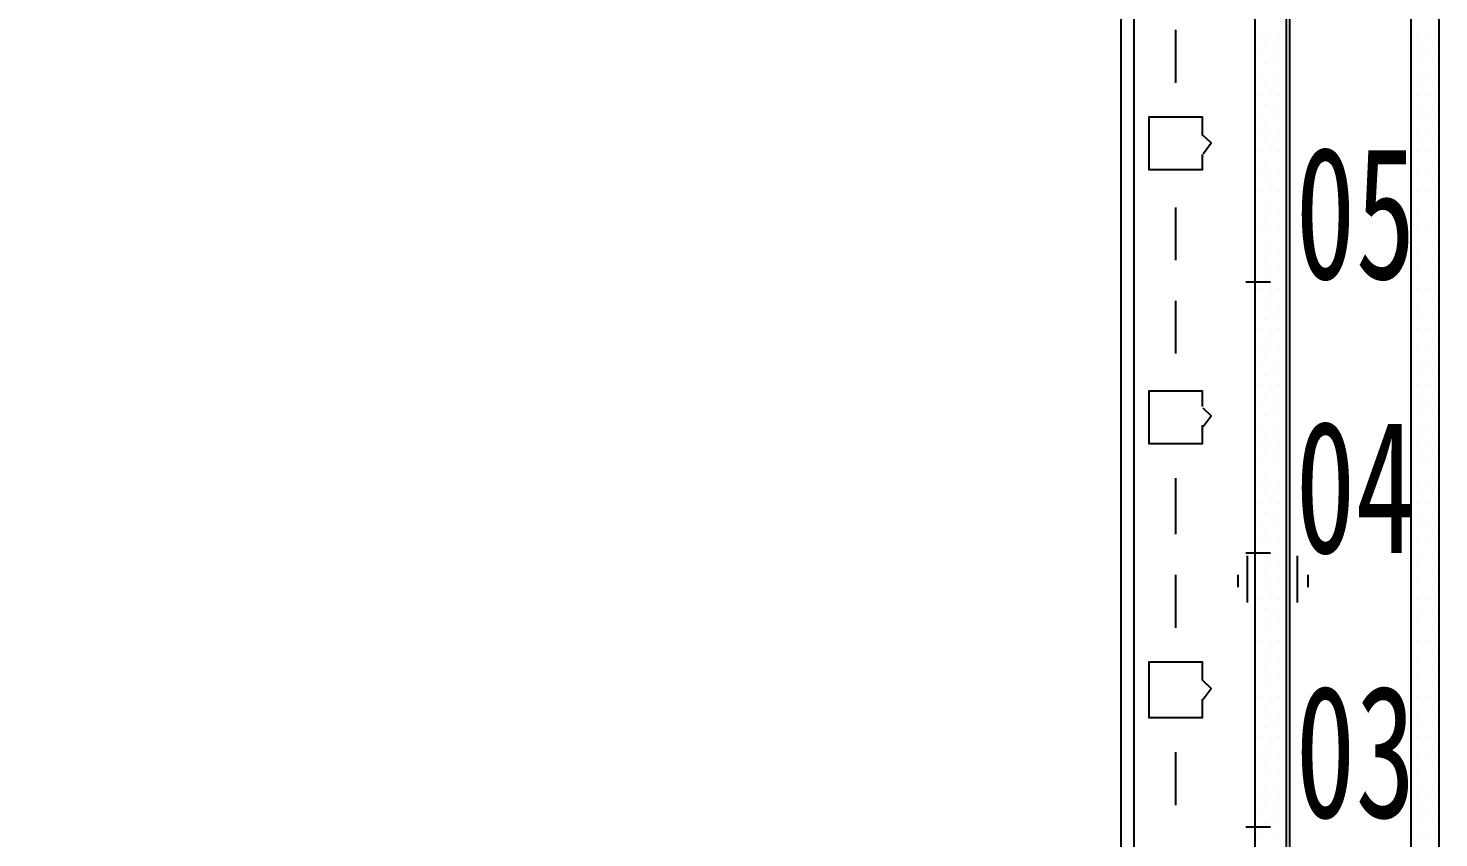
# Model space of a CAD drawing. Header units: metres. Extents: x 17 to 1264, y 17 to 859.
# Drawn here: x 485.7 to 550.9, y 121.5 to 158.9 of the extents above; entities that cross this region are included whole.
import ezdxf

# ---------------------------------------------------------------- set-up
doc = ezdxf.new("R2010")
doc.units = ezdxf.units.M
for name, color, linetype in [('LINES', 7, 'Continuous'), ('POLYLINES', 4, 'Continuous'), ('RECTS', 7, 'Continuous'), ('TEXTS', 3, 'Continuous')]:
    doc.layers.add(name, color=color, linetype=linetype)

msp = doc.modelspace()

# ---------------------------------------------------------------- linework, layer by layer
at = {"layer": 'LINES'}
for p, q in [((536.25, 96.77), (536.25, 692.06)), ((538.77, 158.83), (538.77, 156.38)), ((542.73, 158.54), (542.73, 158.54)), ((543.16, 158.54), (543.16, 158.54)), ((543.59, 158.54), (543.59, 158.54)), ((549.93, 158.54), (549.93, 158.54)), ((550.36, 158.54), (550.36, 158.54)), ((550.79, 158.54), (550.79, 158.54)), ((542.87, 158.11), (542.87, 158.11)), ((543.45, 158.11), (543.45, 158.11)), ((543.88, 158.11), (543.88, 158.11)), ((549.64, 158.11), (549.64, 158.11)), ((550.07, 158.11), (550.07, 158.11)), ((550.65, 158.11), (550.65, 158.11)), ((542.73, 157.68), (542.73, 157.68)), ((542.87, 157.25), (542.87, 157.25)), ((543.16, 157.68), (543.16, 157.68)), ((543.45, 157.25), (543.45, 157.25)), ((543.59, 157.68), (543.59, 157.68)), ((543.88, 157.25), (543.88, 157.25)), ((549.64, 157.25), (549.64, 157.25)), ((549.93, 157.68), (549.93, 157.68)), ((550.07, 157.25), (550.07, 157.25)), ((550.36, 157.68), (550.36, 157.68)), ((550.65, 157.25), (550.65, 157.25)), ((550.79, 157.68), (550.79, 157.68)), ((542.73, 156.82), (542.73, 156.82)), ((543.16, 156.82), (543.16, 156.82)), ((543.59, 156.82), (543.59, 156.82)), ((549.93, 156.82), (549.93, 156.82)), ((550.36, 156.82), (550.36, 156.82)), ((550.79, 156.82), (550.79, 156.82)), ((542.87, 156.24), (542.87, 156.24)), ((543.45, 156.24), (543.45, 156.24)), ((543.88, 156.24), (543.88, 156.24)), ((549.64, 156.24), (549.64, 156.24)), ((550.07, 156.24), (550.07, 156.24)), ((550.65, 156.24), (550.65, 156.24)), ((542.73, 155.81), (542.73, 155.81)), ((542.87, 155.38), (542.87, 155.38)), ((543.16, 155.81), (543.16, 155.81)), ((543.45, 155.38), (543.45, 155.38)), ((543.59, 155.81), (543.59, 155.81)), ((543.88, 155.38), (543.88, 155.38)), ((549.64, 155.38), (549.64, 155.38)), ((549.93, 155.81), (549.93, 155.81)), ((550.07, 155.38), (550.07, 155.38)), ((550.36, 155.81), (550.36, 155.81)), ((550.65, 155.38), (550.65, 155.38)), ((550.79, 155.81), (550.79, 155.81)), ((542.73, 154.94), (542.73, 154.94)), ((543.16, 154.94), (543.16, 154.94)), ((543.59, 154.94), (543.59, 154.94)), ((549.93, 154.94), (549.93, 154.94)), ((550.36, 154.94), (550.36, 154.94)), ((550.79, 154.94), (550.79, 154.94)), ((542.73, 154.08), (542.73, 154.08)), ((542.87, 154.51), (542.87, 154.51)), ((543.16, 154.08), (543.16, 154.08)), ((543.45, 154.51), (543.45, 154.51)), ((543.59, 154.08), (543.59, 154.08)), ((543.88, 154.51), (543.88, 154.51)), ((549.64, 154.51), (549.64, 154.51)), ((549.93, 154.08), (549.93, 154.08)), ((550.07, 154.51), (550.07, 154.51)), ((550.36, 154.08), (550.36, 154.08)), ((550.65, 154.51), (550.65, 154.51)), ((550.79, 154.08), (550.79, 154.08)), ((542.87, 153.65), (542.87, 153.65)), ((543.45, 153.65), (543.45, 153.65)), ((543.88, 153.65), (543.88, 153.65)), ((549.64, 153.65), (549.64, 153.65)), ((550.07, 153.65), (550.07, 153.65)), ((550.65, 153.65), (550.65, 153.65)), ((542.73, 153.22), (542.73, 153.22)), ((543.16, 153.22), (543.16, 153.22)), ((543.59, 153.22), (543.59, 153.22)), ((549.93, 153.22), (549.93, 153.22)), ((550.36, 153.22), (550.36, 153.22)), ((550.79, 153.22), (550.79, 153.22)), ((542.73, 152.21), (542.73, 152.21)), ((542.87, 152.64), (542.87, 152.64)), ((543.16, 152.21), (543.16, 152.21)), ((543.45, 152.64), (543.45, 152.64)), ((543.59, 152.21), (543.59, 152.21)), ((543.88, 152.64), (543.88, 152.64)), ((549.64, 152.64), (549.64, 152.64)), ((549.93, 152.21), (549.93, 152.21)), ((550.07, 152.64), (550.07, 152.64)), ((550.36, 152.21), (550.36, 152.21)), ((550.65, 152.64), (550.65, 152.64)), ((550.79, 152.21), (550.79, 152.21)), ((542.87, 151.78), (542.87, 151.78)), ((543.45, 151.78), (543.45, 151.78)), ((543.88, 151.78), (543.88, 151.78)), ((549.64, 151.78), (549.64, 151.78)), ((550.07, 151.78), (550.07, 151.78)), ((550.65, 151.78), (550.65, 151.78)), ((542.73, 151.34), (542.73, 151.34)), ((542.87, 150.91), (542.87, 150.91)), ((543.16, 151.34), (543.16, 151.34)), ((543.45, 150.91), (543.45, 150.91)), ((543.59, 151.34), (543.59, 151.34)), ((543.88, 150.91), (543.88, 150.91)), ((549.64, 150.91), (549.64, 150.91)), ((549.93, 151.34), (549.93, 151.34)), ((550.07, 150.91), (550.07, 150.91)), ((550.36, 151.34), (550.36, 151.34)), ((550.65, 150.91), (550.65, 150.91)), ((550.79, 151.34), (550.79, 151.34)), ((538.77, 150.62), (538.77, 148.18)), ((542.73, 150.48), (542.73, 150.48)), ((542.87, 150.05), (542.87, 150.05)), ((543.16, 150.48), (543.16, 150.48)), ((543.45, 150.05), (543.45, 150.05)), ((543.59, 150.48), (543.59, 150.48)), ((543.88, 150.05), (543.88, 150.05)), ((549.64, 150.05), (549.64, 150.05)), ((549.93, 150.48), (549.93, 150.48)), ((550.07, 150.05), (550.07, 150.05)), ((550.36, 150.48), (550.36, 150.48)), ((550.65, 150.05), (550.65, 150.05)), ((550.79, 150.48), (550.79, 150.48)), ((542.73, 149.62), (542.73, 149.62)), ((543.16, 149.62), (543.16, 149.62)), ((543.59, 149.62), (543.59, 149.62)), ((549.93, 149.62), (549.93, 149.62)), ((550.36, 149.62), (550.36, 149.62)), ((550.79, 149.62), (550.79, 149.62)), ((542.87, 149.04), (542.87, 149.04)), ((543.45, 149.04), (543.45, 149.04)), ((543.88, 149.04), (543.88, 149.04)), ((549.64, 149.04), (549.64, 149.04)), ((550.07, 149.04), (550.07, 149.04)), ((550.65, 149.04), (550.65, 149.04)), ((542.73, 148.61), (542.73, 148.61)), ((542.87, 148.18), (542.87, 148.18)), ((543.16, 148.61), (543.16, 148.61)), ((543.45, 148.18), (543.45, 148.18)), ((543.59, 148.61), (543.59, 148.61)), ((543.88, 148.18), (543.88, 148.18)), ((549.64, 148.18), (549.64, 148.18)), ((549.93, 148.61), (549.93, 148.61)), ((550.07, 148.18), (550.07, 148.18)), ((550.36, 148.61), (550.36, 148.61)), ((550.65, 148.18), (550.65, 148.18)), ((550.79, 148.61), (550.79, 148.61)), ((542.73, 147.74), (542.73, 147.74)), ((543.16, 147.74), (543.16, 147.74)), ((543.59, 147.74), (543.59, 147.74)), ((549.93, 147.74), (549.93, 147.74)), ((550.36, 147.74), (550.36, 147.74)), ((550.79, 147.74), (550.79, 147.74)), ((542.01, 147.17), (543.16, 147.17)), ((542.73, 146.88), (542.73, 146.88)), ((542.87, 147.31), (542.87, 147.31)), ((543.16, 146.88), (543.16, 146.88)), ((543.45, 147.31), (543.45, 147.31)), ((543.59, 146.88), (543.59, 146.88)), ((543.88, 147.31), (543.88, 147.31)), ((549.64, 147.31), (549.64, 147.31)), ((549.93, 146.88), (549.93, 146.88)), ((550.07, 147.31), (550.07, 147.31)), ((550.36, 146.88), (550.36, 146.88)), ((550.65, 147.31), (550.65, 147.31)), ((550.79, 146.88), (550.79, 146.88)), ((538.77, 146.3), (538.77, 143.86)), ((542.87, 146.45), (542.87, 146.45)), ((543.45, 146.45), (543.45, 146.45)), ((543.88, 146.45), (543.88, 146.45)), ((549.64, 146.45), (549.64, 146.45)), ((550.07, 146.45), (550.07, 146.45)), ((550.65, 146.45), (550.65, 146.45)), ((542.73, 146.02), (542.73, 146.02)), ((543.16, 146.02), (543.16, 146.02)), ((543.59, 146.02), (543.59, 146.02)), ((549.93, 146.02), (549.93, 146.02)), ((550.36, 146.02), (550.36, 146.02)), ((550.79, 146.02), (550.79, 146.02)), ((542.73, 145.01), (542.73, 145.01)), ((542.87, 145.44), (542.87, 145.44)), ((543.16, 145.01), (543.16, 145.01)), ((543.45, 145.44), (543.45, 145.44)), ((543.59, 145.01), (543.59, 145.01)), ((543.88, 145.44), (543.88, 145.44)), ((549.64, 145.44), (549.64, 145.44)), ((549.93, 145.01), (549.93, 145.01)), ((550.07, 145.44), (550.07, 145.44)), ((550.36, 145.01), (550.36, 145.01)), ((550.65, 145.44), (550.65, 145.44)), ((550.79, 145.01), (550.79, 145.01)), ((542.87, 144.58), (542.87, 144.58)), ((543.45, 144.58), (543.45, 144.58)), ((543.88, 144.58), (543.88, 144.58)), ((549.64, 144.58), (549.64, 144.58)), ((550.07, 144.58), (550.07, 144.58)), ((550.65, 144.58), (550.65, 144.58)), ((542.73, 144.14), (542.73, 144.14)), ((542.87, 143.71), (542.87, 143.71)), ((543.16, 144.14), (543.16, 144.14)), ((543.45, 143.71), (543.45, 143.71)), ((543.59, 144.14), (543.59, 144.14)), ((543.88, 143.71), (543.88, 143.71)), ((549.64, 143.71), (549.64, 143.71)), ((549.93, 144.14), (549.93, 144.14)), ((550.07, 143.71), (550.07, 143.71)), ((550.36, 144.14), (550.36, 144.14)), ((550.65, 143.71), (550.65, 143.71)), ((550.79, 144.14), (550.79, 144.14)), ((542.73, 143.28), (542.73, 143.28)), ((543.16, 143.28), (543.16, 143.28)), ((543.59, 143.28), (543.59, 143.28)), ((549.93, 143.28), (549.93, 143.28)), ((550.36, 143.28), (550.36, 143.28)), ((550.79, 143.28), (550.79, 143.28)), ((542.73, 142.42), (542.73, 142.42)), ((542.87, 142.85), (542.87, 142.85)), ((543.16, 142.42), (543.16, 142.42)), ((543.45, 142.85), (543.45, 142.85)), ((543.59, 142.42), (543.59, 142.42)), ((543.88, 142.85), (543.88, 142.85)), ((549.64, 142.85), (549.64, 142.85)), ((549.93, 142.42), (549.93, 142.42)), ((550.07, 142.85), (550.07, 142.85)), ((550.36, 142.42), (550.36, 142.42)), ((550.65, 142.85), (550.65, 142.85)), ((550.79, 142.42), (550.79, 142.42)), ((542.87, 141.84), (542.87, 141.84)), ((543.45, 141.84), (543.45, 141.84)), ((543.88, 141.84), (543.88, 141.84)), ((549.64, 141.84), (549.64, 141.84)), ((550.07, 141.84), (550.07, 141.84)), ((550.65, 141.84), (550.65, 141.84)), ((542.73, 141.41), (542.73, 141.41)), ((542.87, 140.98), (542.87, 140.98)), ((543.16, 141.41), (543.16, 141.41)), ((543.45, 140.98), (543.45, 140.98)), ((543.59, 141.41), (543.59, 141.41)), ((543.88, 140.98), (543.88, 140.98)), ((549.64, 140.98), (549.64, 140.98)), ((549.93, 141.41), (549.93, 141.41)), ((550.07, 140.98), (550.07, 140.98)), ((550.36, 141.41), (550.36, 141.41)), ((550.65, 140.98), (550.65, 140.98)), ((550.79, 141.41), (550.79, 141.41)), ((542.73, 140.54), (542.73, 140.54)), ((543.16, 140.54), (543.16, 140.54)), ((543.59, 140.54), (543.59, 140.54)), ((549.93, 140.54), (549.93, 140.54)), ((550.36, 140.54), (550.36, 140.54)), ((550.79, 140.54), (550.79, 140.54)), ((542.73, 139.68), (542.73, 139.68)), ((542.87, 140.11), (542.87, 140.11)), ((543.16, 139.68), (543.16, 139.68)), ((543.45, 140.11), (543.45, 140.11)), ((543.59, 139.68), (543.59, 139.68)), ((543.88, 140.11), (543.88, 140.11)), ((549.64, 140.11), (549.64, 140.11)), ((549.93, 139.68), (549.93, 139.68)), ((550.07, 140.11), (550.07, 140.11)), ((550.36, 139.68), (550.36, 139.68)), ((550.65, 140.11), (550.65, 140.11)), ((550.79, 139.68), (550.79, 139.68)), ((542.87, 139.25), (542.87, 139.25)), ((543.45, 139.25), (543.45, 139.25)), ((543.88, 139.25), (543.88, 139.25)), ((549.64, 139.25), (549.64, 139.25)), ((550.07, 139.25), (550.07, 139.25)), ((550.65, 139.25), (550.65, 139.25)), ((542.73, 138.82), (542.73, 138.82)), ((543.16, 138.82), (543.16, 138.82)), ((543.59, 138.82), (543.59, 138.82)), ((549.93, 138.82), (549.93, 138.82)), ((550.36, 138.82), (550.36, 138.82)), ((550.79, 138.82), (550.79, 138.82)), ((538.77, 138.1), (538.77, 135.5)), ((542.73, 137.81), (542.73, 137.81)), ((542.87, 138.24), (542.87, 138.24)), ((543.16, 137.81), (543.16, 137.81)), ((543.45, 138.24), (543.45, 138.24)), ((543.59, 137.81), (543.59, 137.81)), ((543.88, 138.24), (543.88, 138.24)), ((549.64, 138.24), (549.64, 138.24)), ((549.93, 137.81), (549.93, 137.81)), ((550.07, 138.24), (550.07, 138.24)), ((550.36, 137.81), (550.36, 137.81)), ((550.65, 138.24), (550.65, 138.24)), ((550.79, 137.81), (550.79, 137.81)), ((542.87, 137.38), (542.87, 137.38)), ((543.45, 137.38), (543.45, 137.38)), ((543.88, 137.38), (543.88, 137.38)), ((549.64, 137.38), (549.64, 137.38)), ((550.07, 137.38), (550.07, 137.38)), ((550.65, 137.38), (550.65, 137.38)), ((542.73, 136.94), (542.73, 136.94)), ((542.87, 136.51), (542.87, 136.51)), ((543.16, 136.94), (543.16, 136.94)), ((543.45, 136.51), (543.45, 136.51)), ((543.59, 136.94), (543.59, 136.94)), ((543.88, 136.51), (543.88, 136.51)), ((549.64, 136.51), (549.64, 136.51)), ((549.93, 136.94), (549.93, 136.94)), ((550.07, 136.51), (550.07, 136.51)), ((550.36, 136.94), (550.36, 136.94)), ((550.65, 136.51), (550.65, 136.51)), ((550.79, 136.94), (550.79, 136.94)), ((542.73, 136.08), (542.73, 136.08)), ((543.16, 136.08), (543.16, 136.08)), ((543.59, 136.08), (543.59, 136.08)), ((549.93, 136.08), (549.93, 136.08)), ((550.36, 136.08), (550.36, 136.08)), ((550.79, 136.08), (550.79, 136.08)), ((542.73, 135.22), (542.73, 135.22)), ((542.87, 135.65), (542.87, 135.65)), ((543.16, 135.22), (543.16, 135.22)), ((543.45, 135.65), (543.45, 135.65)), ((543.59, 135.22), (543.59, 135.22)), ((543.88, 135.65), (543.88, 135.65)), ((549.64, 135.65), (549.64, 135.65)), ((549.93, 135.22), (549.93, 135.22)), ((550.07, 135.65), (550.07, 135.65)), ((550.36, 135.22), (550.36, 135.22)), ((550.65, 135.65), (550.65, 135.65)), ((550.79, 135.22), (550.79, 135.22)), ((542.01, 134.64), (543.16, 134.64)), ((542.08, 134.5), (542.08, 132.34)), ((542.87, 134.64), (542.87, 134.64)), ((543.45, 134.64), (543.45, 134.64)), ((543.88, 134.64), (543.88, 134.64)), ((544.39, 134.5), (544.39, 132.34)), ((549.64, 134.64), (549.64, 134.64)), ((550.07, 134.64), (550.07, 134.64)), ((550.65, 134.64), (550.65, 134.64)), ((542.73, 134.21), (542.73, 134.21)), ((542.87, 133.78), (542.87, 133.78)), ((543.16, 134.21), (543.16, 134.21)), ((543.45, 133.78), (543.45, 133.78)), ((543.59, 134.21), (543.59, 134.21)), ((543.88, 133.78), (543.88, 133.78)), ((549.64, 133.78), (549.64, 133.78)), ((549.93, 134.21), (549.93, 134.21)), ((550.07, 133.78), (550.07, 133.78)), ((550.36, 134.21), (550.36, 134.21)), ((550.65, 133.78), (550.65, 133.78)), ((550.79, 134.21), (550.79, 134.21)), ((538.77, 133.63), (538.77, 131.18)), ((541.65, 133.63), (541.65, 133.06)), ((542.73, 133.34), (542.73, 133.34)), ((543.16, 133.34), (543.16, 133.34)), ((543.59, 133.34), (543.59, 133.34)), ((544.89, 133.63), (544.89, 133.06)), ((549.93, 133.34), (549.93, 133.34)), ((550.36, 133.34), (550.36, 133.34)), ((550.79, 133.34), (550.79, 133.34)), ((542.73, 132.48), (542.73, 132.48)), ((542.87, 132.91), (542.87, 132.91)), ((543.16, 132.48), (543.16, 132.48)), ((543.45, 132.91), (543.45, 132.91)), ((543.59, 132.48), (543.59, 132.48)), ((543.88, 132.91), (543.88, 132.91)), ((549.64, 132.91), (549.64, 132.91)), ((549.93, 132.48), (549.93, 132.48)), ((550.07, 132.91), (550.07, 132.91)), ((550.36, 132.48), (550.36, 132.48)), ((550.65, 132.91), (550.65, 132.91)), ((550.79, 132.48), (550.79, 132.48)), ((542.87, 132.05), (542.87, 132.05)), ((543.45, 132.05), (543.45, 132.05)), ((543.88, 132.05), (543.88, 132.05)), ((549.64, 132.05), (549.64, 132.05)), ((550.07, 132.05), (550.07, 132.05)), ((550.65, 132.05), (550.65, 132.05)), ((542.73, 131.62), (542.73, 131.62)), ((543.16, 131.62), (543.16, 131.62)), ((543.59, 131.62), (543.59, 131.62)), ((549.93, 131.62), (549.93, 131.62)), ((550.36, 131.62), (550.36, 131.62)), ((550.79, 131.62), (550.79, 131.62)), ((542.73, 130.61), (542.73, 130.61)), ((542.87, 131.04), (542.87, 131.04)), ((543.16, 130.61), (543.16, 130.61)), ((543.45, 131.04), (543.45, 131.04)), ((543.59, 130.61), (543.59, 130.61)), ((543.88, 131.04), (543.88, 131.04)), ((549.64, 131.04), (549.64, 131.04)), ((549.93, 130.61), (549.93, 130.61)), ((550.07, 131.04), (550.07, 131.04)), ((550.36, 130.61), (550.36, 130.61)), ((550.65, 131.04), (550.65, 131.04)), ((550.79, 130.61), (550.79, 130.61)), ((542.87, 130.18), (542.87, 130.18)), ((543.45, 130.18), (543.45, 130.18)), ((543.88, 130.18), (543.88, 130.18)), ((549.64, 130.18), (549.64, 130.18)), ((550.07, 130.18), (550.07, 130.18)), ((550.65, 130.18), (550.65, 130.18)), ((542.73, 129.74), (542.73, 129.74)), ((542.87, 129.31), (542.87, 129.31)), ((543.16, 129.74), (543.16, 129.74)), ((543.45, 129.31), (543.45, 129.31)), ((543.59, 129.74), (543.59, 129.74)), ((543.88, 129.31), (543.88, 129.31)), ((549.64, 129.31), (549.64, 129.31)), ((549.93, 129.74), (549.93, 129.74)), ((550.07, 129.31), (550.07, 129.31)), ((550.36, 129.74), (550.36, 129.74)), ((550.65, 129.31), (550.65, 129.31)), ((550.79, 129.74), (550.79, 129.74)), ((542.73, 128.88), (542.73, 128.88)), ((543.16, 128.88), (543.16, 128.88)), ((543.59, 128.88), (543.59, 128.88)), ((549.93, 128.88), (549.93, 128.88)), ((550.36, 128.88), (550.36, 128.88)), ((550.79, 128.88), (550.79, 128.88)), ((542.73, 128.02), (542.73, 128.02)), ((542.87, 128.45), (542.87, 128.45)), ((543.16, 128.02), (543.16, 128.02)), ((543.45, 128.45), (543.45, 128.45)), ((543.59, 128.02), (543.59, 128.02)), ((543.88, 128.45), (543.88, 128.45)), ((549.64, 128.45), (549.64, 128.45)), ((549.93, 128.02), (549.93, 128.02)), ((550.07, 128.45), (550.07, 128.45)), ((550.36, 128.02), (550.36, 128.02)), ((550.65, 128.45), (550.65, 128.45)), ((550.79, 128.02), (550.79, 128.02)), ((542.87, 127.44), (542.87, 127.44)), ((543.45, 127.44), (543.45, 127.44)), ((543.88, 127.44), (543.88, 127.44)), ((549.64, 127.44), (549.64, 127.44)), ((550.07, 127.44), (550.07, 127.44)), ((550.65, 127.44), (550.65, 127.44)), ((542.73, 127.01), (542.73, 127.01)), ((542.87, 126.58), (542.87, 126.58)), ((543.16, 127.01), (543.16, 127.01)), ((543.45, 126.58), (543.45, 126.58)), ((543.59, 127.01), (543.59, 127.01)), ((543.88, 126.58), (543.88, 126.58)), ((549.64, 126.58), (549.64, 126.58)), ((549.93, 127.01), (549.93, 127.01)), ((550.07, 126.58), (550.07, 126.58)), ((550.36, 127.01), (550.36, 127.01)), ((550.65, 126.58), (550.65, 126.58)), ((550.79, 127.01), (550.79, 127.01)), ((542.73, 126.14), (542.73, 126.14)), ((543.16, 126.14), (543.16, 126.14)), ((543.59, 126.14), (543.59, 126.14)), ((549.93, 126.14), (549.93, 126.14)), ((550.36, 126.14), (550.36, 126.14)), ((550.79, 126.14), (550.79, 126.14)), ((538.77, 125.42), (538.77, 122.98)), ((542.73, 125.28), (542.73, 125.28)), ((542.87, 125.71), (542.87, 125.71)), ((543.16, 125.28), (543.16, 125.28)), ((543.45, 125.71), (543.45, 125.71)), ((543.59, 125.28), (543.59, 125.28)), ((543.88, 125.71), (543.88, 125.71)), ((549.64, 125.71), (549.64, 125.71)), ((549.93, 125.28), (549.93, 125.28)), ((550.07, 125.71), (550.07, 125.71)), ((550.36, 125.28), (550.36, 125.28)), ((550.65, 125.71), (550.65, 125.71)), ((550.79, 125.28), (550.79, 125.28)), ((542.87, 124.85), (542.87, 124.85)), ((543.45, 124.85), (543.45, 124.85)), ((543.88, 124.85), (543.88, 124.85)), ((549.64, 124.85), (549.64, 124.85)), ((550.07, 124.85), (550.07, 124.85)), ((550.65, 124.85), (550.65, 124.85)), ((542.73, 124.42), (542.73, 124.42)), ((543.16, 124.42), (543.16, 124.42)), ((543.59, 124.42), (543.59, 124.42)), ((549.93, 124.42), (549.93, 124.42)), ((550.36, 124.42), (550.36, 124.42)), ((550.79, 124.42), (550.79, 124.42)), ((542.73, 123.41), (542.73, 123.41)), ((542.87, 123.84), (542.87, 123.84)), ((543.16, 123.41), (543.16, 123.41)), ((543.45, 123.84), (543.45, 123.84)), ((543.59, 123.41), (543.59, 123.41)), ((543.88, 123.84), (543.88, 123.84)), ((549.64, 123.84), (549.64, 123.84)), ((549.93, 123.41), (549.93, 123.41)), ((550.07, 123.84), (550.07, 123.84)), ((550.36, 123.41), (550.36, 123.41)), ((550.65, 123.84), (550.65, 123.84)), ((550.79, 123.41), (550.79, 123.41)), ((542.87, 122.98), (542.87, 122.98)), ((543.45, 122.98), (543.45, 122.98)), ((543.88, 122.98), (543.88, 122.98)), ((549.64, 122.98), (549.64, 122.98)), ((550.07, 122.98), (550.07, 122.98)), ((550.65, 122.98), (550.65, 122.98)), ((542.73, 122.54), (542.73, 122.54)), ((542.87, 122.11), (542.87, 122.11)), ((543.16, 122.54), (543.16, 122.54)), ((543.45, 122.11), (543.45, 122.11)), ((543.59, 122.54), (543.59, 122.54)), ((543.88, 122.11), (543.88, 122.11)), ((549.64, 122.11), (549.64, 122.11)), ((549.93, 122.54), (549.93, 122.54)), ((550.07, 122.11), (550.07, 122.11)), ((550.36, 122.54), (550.36, 122.54)), ((550.65, 122.11), (550.65, 122.11)), ((550.79, 122.54), (550.79, 122.54)), ((542.01, 121.97), (543.16, 121.97)), ((542.73, 121.68), (542.73, 121.68)), ((543.16, 121.68), (543.16, 121.68)), ((543.59, 121.68), (543.59, 121.68)), ((549.93, 121.68), (549.93, 121.68)), ((550.36, 121.68), (550.36, 121.68)), ((550.79, 121.68), (550.79, 121.68))]:
    msp.add_line(p, q, dxfattribs=at)
at = {"layer": 'POLYLINES'}
for points in [[(544.03, 693.65), (544.03, 550.08), (544.03, 96.77)], [(544.03, 693.65), (544.03, 550.08), (544.03, 96.77)], [(536.83, 674.78), (536.83, 535.82), (536.83, 96.77)], [(539.99, 153.07), (539.99, 152.35), (537.55, 152.35), (537.55, 154.8), (539.99, 154.8), (539.99, 153.94)], [(540.05, 153.1), (540.41, 153.6), (540.05, 153.95)], [(539.99, 140.54), (539.99, 139.68), (537.55, 139.68), (537.55, 142.13), (539.99, 142.13), (539.99, 141.41)], [(540.05, 140.49), (540.41, 140.98), (540.05, 141.34)], [(539.99, 127.87), (539.99, 127.01), (537.55, 127.01), (537.55, 129.6), (539.99, 129.6), (539.99, 128.74)], [(540.05, 127.87), (540.41, 128.37), (540.05, 128.72)]]:
    msp.add_lwpolyline(points, dxfattribs=at)
at = {"layer": 'RECTS'}
for points in [[(380.87, 707.9), (550.94, 707.9), (550.94, 84.24), (380.87, 84.24)], [(382.31, 706.46), (549.64, 706.46), (549.64, 85.68), (382.31, 85.68)], [(388.07, 693.65), (543.88, 693.65), (543.88, 95.33), (388.07, 95.33)], [(389.37, 692.06), (542.44, 692.06), (542.44, 96.77), (389.37, 96.77)]]:
    msp.add_lwpolyline(points, dxfattribs=at)

# ---------------------------------------------------------------- texts
at = {"layer": 'TEXTS', "width": 0.666667}
for s, p in [('05', (544.31, 147.31)), ('04', (544.31, 134.64)), ('03', (544.31, 122.4))]:
    msp.add_text(s, height=6.13, dxfattribs=at).set_placement(p)

doc.saveas('drawing.dxf')
